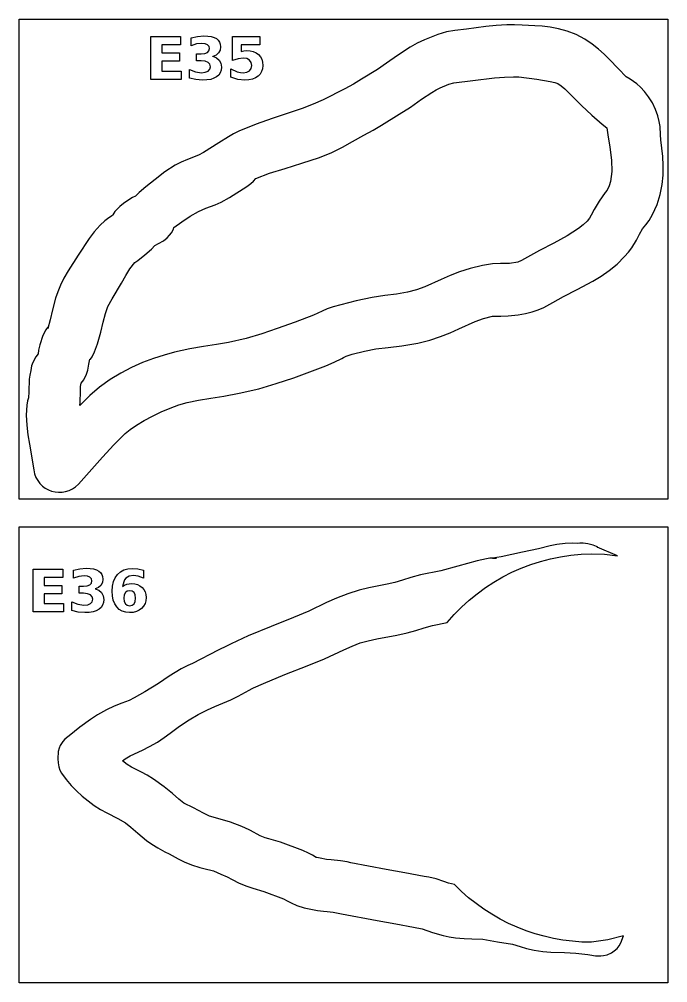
# Model space of a CAD drawing. Extents: x 1 to 512, y 1 to 3360.
# Drawn here: x 1 to 251, y 2882.5 to 3253.8 of the extents above; entities that cross this region are included whole.
import ezdxf

# ---------------------------------------------------------------- set-up
doc = ezdxf.new("R2010")
doc.units = 0

msp = doc.modelspace()

# ---------------------------------------------------------------- linework, layer by layer
at = {"layer": 'decoupage'}
for p, q in [((0.975, 3253.83), (250.975, 3253.83)), ((0.975, 3068.83), (0.975, 3253.83)), ((250.975, 3253.83), (250.975, 3068.83)), ((168.906563, 3249.530922), (165.72625, 3248.987375)), ((173.423, 3250.074), (168.906563, 3249.530922)), ((180.84375, 3251.034), (173.423, 3250.074)), ((184.824313, 3251.4375), (180.84375, 3251.034)), ((189.001, 3251.67), (184.824313, 3251.4375)), ((189.011, 3251.66), (189.001, 3251.67)), ((191.911, 3251.67), (189.011, 3251.66)), ((191.911, 3251.67), (191.911, 3251.67)), ((191.913, 3251.67), (191.911, 3251.67)), ((194.908, 3251.542), (191.913, 3251.67)), ((199.769031, 3251.325109), (194.908, 3251.542)), ((202.61752, 3251.14215), (199.769031, 3251.325109)), ((205.678, 3250.796875), (202.61752, 3251.14215)), ((208.90048, 3250.204803), (205.678, 3250.796875)), ((212.234969, 3249.281453), (208.90048, 3250.204803)), ((51.683, 3247.13), (63.137, 3247.13)), ((51.683, 3230.67), (51.683, 3247.13)), ((63.137, 3247.13), (63.137, 3243.92)), ((67.249, 3246.72), (69.741, 3247.249)), ((67.249, 3243.618), (67.249, 3246.72)), ((69.741, 3247.249), (72.166, 3247.426)), ((72.166, 3247.426), (73.668828, 3247.359812)), ((73.668828, 3247.359812), (74.968875, 3247.16125)), ((74.968875, 3247.16125), (76.066234, 3246.830312)), ((76.066234, 3246.830312), (76.961, 3246.367)), ((76.961, 3246.367), (77.660562, 3245.776578)), ((77.660562, 3245.776578), (78.16025, 3245.052375)), ((83.135, 3247.13), (93.685, 3247.13)), ((83.135, 3237.877), (83.135, 3247.13)), ((93.685, 3247.13), (93.685, 3244.01)), ((157.233, 3245.89), (154.413824, 3244.575816)), ((162.346813, 3247.941141), (157.233, 3245.89)), ((165.72625, 3248.987375), (162.346813, 3247.941141)), ((215.631473, 3247.942346), (212.234969, 3249.281453)), ((219.04, 3246.103), (215.631473, 3247.942346)), ((221.782547, 3244.245799), (219.04, 3246.103)), ((63.137, 3243.92), (55.927, 3243.92)), ((55.927, 3243.92), (55.927, 3240.86)), ((69.333, 3244.302), (67.249, 3243.618)), ((71.405, 3244.533), (69.333, 3244.302)), ((72.637125, 3244.403375), (71.405, 3244.533)), ((73.555, 3244.015), (72.637125, 3244.403375)), ((74.125625, 3243.389625), (73.555, 3244.015)), ((74.12025, 3241.6535), (74.316, 3242.549)), ((74.316, 3242.549), (74.125625, 3243.389625)), ((78.16025, 3245.052375), (78.460063, 3244.194484)), ((78.56, 3243.203), (78.369625, 3241.88825)), ((78.460063, 3244.194484), (78.56, 3243.203)), ((93.685, 3244.01), (86.52, 3244.01)), ((86.52, 3244.01), (86.52, 3241.47)), ((151.740406, 3243.099469), (146.8495, 3239.9225)), ((154.413824, 3244.575816), (151.740406, 3243.099469)), ((224.2445, 3242.312953), (221.782547, 3244.245799)), ((226.458953, 3240.350225), (224.2445, 3242.312953)), ((55.927, 3240.86), (62.707, 3240.86)), ((62.707, 3240.86), (62.707, 3237.65)), ((69.366, 3237.78), (69.366, 3240.52)), ((69.366, 3240.52), (71.152, 3240.52)), ((71.152, 3240.52), (72.546125, 3240.643875)), ((72.546125, 3240.643875), (73.533, 3241.016)), ((73.533, 3241.016), (74.12025, 3241.6535)), ((76.85675, 3240.053), (75.55, 3239.543)), ((75.55, 3239.55), (77.013875, 3238.96025)), ((75.55, 3239.543), (75.55, 3239.55)), ((77.799, 3240.833), (76.85675, 3240.053)), ((77.013875, 3238.96025), (78.075, 3238.051)), ((78.369625, 3241.88825), (77.799, 3240.833)), ((85.362, 3238.604), (83.135, 3237.877)), ((87.313, 3238.847), (85.362, 3238.604)), ((86.52, 3241.47), (87.49, 3241.669)), ((88.691375, 3238.6595), (87.313, 3238.847)), ((87.49, 3241.669), (88.515, 3241.749)), ((88.515, 3241.749), (89.936656, 3241.654672)), ((89.739, 3238.097), (88.691375, 3238.6595)), ((89.936656, 3241.654672), (91.19125, 3241.371625)), ((91.19125, 3241.371625), (92.278969, 3240.899766)), ((92.278969, 3240.899766), (93.2, 3240.239)), ((93.2, 3240.239), (93.933109, 3239.414578)), ((93.933109, 3239.414578), (94.456875, 3238.441375)), ((94.456875, 3238.441375), (94.771203, 3237.319484)), ((146.8495, 3239.9225), (142.597594, 3236.883531)), ((228.459, 3238.403375), (226.458953, 3240.350225)), ((231.94825, 3234.740359), (228.459, 3238.403375)), ((62.707, 3237.65), (55.927, 3237.65)), ((55.927, 3237.65), (55.927, 3233.88)), ((71.063, 3237.78), (69.366, 3237.78)), ((72.6395, 3237.633875), (71.063, 3237.78)), ((73.775, 3237.196), (72.6395, 3237.633875)), ((74.47025, 3236.485), (73.775, 3237.196)), ((74.702, 3235.498), (74.47025, 3236.485)), ((74.476125, 3234.53375), (74.702, 3235.498)), ((78.075, 3238.051), (78.728375, 3236.84675)), ((78.728375, 3236.84675), (78.946, 3235.35)), ((78.946, 3235.35), (78.828828, 3234.199688)), ((82.485, 3231.452), (82.485, 3234.79)), ((82.485, 3234.79), (85.031, 3233.632)), ((90.408625, 3237.209125), (89.739, 3238.097)), ((89.739, 3233.996), (90.408625, 3234.889)), ((90.632, 3236.046), (90.408625, 3237.209125)), ((90.408625, 3234.889), (90.632, 3236.046)), ((94.761625, 3234.787703), (94.4185, 3233.670875)), ((94.876, 3236.049), (94.761625, 3234.787703)), ((94.771203, 3237.319484), (94.876, 3236.049)), ((142.597594, 3236.883531), (139.022, 3234.507)), ((234.977, 3231.69), (231.94825, 3234.740359)), ((55.927, 3233.88), (63.38, 3233.88)), ((63.38, 3233.88), (63.38, 3230.67)), ((66.544, 3231.172), (66.544, 3234.44)), ((66.544, 3234.44), (68.903, 3233.536)), ((69.057, 3230.565), (66.544, 3231.172)), ((68.903, 3233.536), (71.218, 3233.238)), ((71.218, 3233.238), (72.70675, 3233.38425)), ((72.70675, 3233.38425), (73.798, 3233.823)), ((73.798, 3233.823), (74.476125, 3234.53375)), ((76.027641, 3231.069391), (74.768125, 3230.673125)), ((77.072, 3231.624), (76.027641, 3231.069391)), ((77.891734, 3232.336688), (77.072, 3231.624)), ((78.477375, 3233.19525), (77.891734, 3232.336688)), ((78.828828, 3234.199688), (78.477375, 3233.19525)), ((85.208, 3230.637), (82.485, 3231.452)), ((85.031, 3233.632), (86.208, 3233.342625)), ((86.208, 3233.342625), (87.313, 3233.246)), ((87.313, 3233.246), (88.691375, 3233.4335)), ((88.691375, 3233.4335), (89.739, 3233.996)), ((92.047531, 3231.210234), (90.8715, 3230.738375)), ((93.046, 3231.871), (92.047531, 3231.210234)), ((93.846625, 3232.698609), (93.046, 3231.871)), ((94.4185, 3233.670875), (93.846625, 3232.698609)), ((139.022, 3234.507), (132.90475, 3230.6985)), ((175.837, 3230.212), (184.19625, 3231.238375)), ((184.19625, 3231.238375), (187.988406, 3231.565797)), ((187.988406, 3231.565797), (191.573, 3231.664)), ((191.573, 3231.664), (191.58, 3231.67)), ((191.58, 3231.67), (193.549, 3231.59)), ((193.549, 3231.59), (200.498625, 3230.698625)), ((236.454172, 3230.710094), (234.977, 3231.69)), ((63.38, 3230.67), (51.683, 3230.67)), ((71.604, 3230.356), (69.057, 3230.565)), ((73.293547, 3230.435297), (71.604, 3230.356)), ((74.768125, 3230.673125), (73.293547, 3230.435297)), ((87.986, 3230.361), (85.208, 3230.637)), ((89.517719, 3230.455328), (87.986, 3230.361)), ((90.8715, 3230.738375), (89.517719, 3230.455328)), ((129.885031, 3228.849656), (126.507, 3227.019)), ((132.90475, 3230.6985), (129.885031, 3228.849656)), ((161.714354, 3226.655572), (163.232, 3227.407)), ((163.232, 3227.407), (166.554344, 3228.789578)), ((166.554344, 3228.789578), (168.459, 3229.364875)), ((168.459, 3229.364875), (175.837, 3230.212)), ((200.498625, 3230.698625), (205.599859, 3229.884359)), ((205.599859, 3229.884359), (207.511225, 3229.472568)), ((207.511225, 3229.472568), (208.598, 3229.091)), ((208.598, 3229.091), (209.938213, 3228.146854)), ((209.938213, 3228.146854), (211.319828, 3226.985266)), ((239.000375, 3228.9215), (236.454172, 3230.710094)), ((240.502889, 3227.618066), (239.000375, 3228.9215)), ((242.066891, 3225.985406), (240.502889, 3227.618066)), ((126.507, 3227.019), (118.09725, 3222.802125)), ((156.104875, 3222.979125), (159.997641, 3225.623703)), ((159.997641, 3225.623703), (161.714354, 3226.655572)), ((211.319828, 3226.985266), (214.294125, 3224.107875)), ((214.294125, 3224.107875), (217.694609, 3220.655047)), ((243.623791, 3223.981168), (242.066891, 3225.985406)), ((245.105, 3221.563), (243.623791, 3223.981168)), ((114.235781, 3221.049328), (109.983, 3219.396)), ((118.09725, 3222.802125), (114.235781, 3221.049328)), ((147.447, 3217.19), (151.829422, 3219.994234)), ((151.829422, 3219.994234), (156.104875, 3222.979125)), ((217.694609, 3220.655047), (221.695, 3216.823)), ((246.307551, 3219.019779), (245.105, 3221.563)), ((109.983, 3219.396), (98.529625, 3215.62825)), ((140.645, 3212.9915), (147.447, 3217.19)), ((221.695, 3216.823), (225.63575, 3213.395125)), ((247.152844, 3216.627484), (246.307551, 3219.019779)), ((247.70484, 3214.421166), (247.152844, 3216.627484)), ((92.278734, 3213.431812), (85.586, 3210.677)), ((98.529625, 3215.62825), (92.278734, 3213.431812)), ((137.382187, 3211.021625), (140.645, 3212.9915)), ((225.63575, 3213.395125), (227.493, 3212.017)), ((248.0275, 3212.435875), (247.70484, 3214.421166)), ((248.240656, 3209.268578), (248.0275, 3212.435875)), ((81.608125, 3208.565375), (77.922, 3206.222)), ((83.514234, 3209.655641), (81.608125, 3208.565375)), ((85.586, 3210.677), (83.514234, 3209.655641)), ((129.417313, 3206.754609), (133.846, 3209.114)), ((133.846, 3209.114), (137.382187, 3211.021625)), ((227.493, 3212.017), (227.88975, 3209.298625)), ((227.88975, 3209.298625), (228.657, 3204.583)), ((248.304, 3207.406), (248.240656, 3209.268578)), ((77.922, 3206.222), (71.952, 3202.418)), ((125.526, 3204.567625), (129.417313, 3206.754609)), ((249.051969, 3200.915344), (248.304, 3207.406)), ((70.0845, 3201.4245), (65.859, 3199.795)), ((71.952, 3202.418), (70.0845, 3201.4245)), ((116.666, 3200.538), (121.499688, 3202.509828)), ((121.499688, 3202.509828), (125.526, 3204.567625)), ((228.657, 3204.583), (229.250234, 3199.484609)), ((61.136953, 3197.589797), (57.043125, 3194.967875)), ((63.403963, 3198.755943), (61.136953, 3197.589797)), ((65.859, 3199.795), (63.403963, 3198.755943)), ((103.454125, 3196.363125), (109.933547, 3198.321234)), ((109.933547, 3198.321234), (116.666, 3200.538)), ((229.250234, 3199.484609), (229.371625, 3195.126375)), ((249.228996, 3197.421379), (249.051969, 3200.915344)), ((249.175, 3193.79975), (249.228996, 3197.421379)), ((57.043125, 3194.967875), (53.329734, 3192.112516)), ((92.184, 3192.423), (97.460141, 3194.463703)), ((97.460141, 3194.463703), (103.454125, 3196.363125)), ((229.371625, 3195.126375), (229.209295, 3193.172287)), ((248.815191, 3190.079027), (249.175, 3193.79975)), ((53.329734, 3192.112516), (49.749, 3189.207)), ((88.699, 3189.372), (90.236625, 3190.486594)), ((90.236625, 3190.486594), (91.316, 3191.46075)), ((91.316, 3191.46075), (92.184, 3192.423)), ((228.873703, 3191.340203), (228.346416, 3189.609111)), ((229.209295, 3193.172287), (228.873703, 3191.340203)), ((248.074781, 3186.287781), (248.815191, 3190.079027)), ((47.17125, 3187.0615), (45.723, 3185.693)), ((49.749, 3189.207), (47.17125, 3187.0615)), ((81.996, 3185.118), (88.699, 3189.372)), ((226.812, 3187.052875), (224.497, 3183.708)), ((227.609, 3187.958), (226.812, 3187.052875)), ((228.346416, 3189.609111), (227.609, 3187.958)), ((246.87898, 3182.454582), (248.074781, 3186.287781)), ((41.125373, 3182.759754), (39.738422, 3181.639969)), ((42.844, 3183.945), (41.125373, 3182.759754)), ((44.6615, 3185.134375), (42.844, 3183.945)), ((45.723, 3185.693), (44.6615, 3185.134375)), ((76.457875, 3182.33525), (78.802484, 3183.385094)), ((78.802484, 3183.385094), (81.996, 3185.118)), ((224.497, 3183.708), (222.617875, 3180.44825)), ((37.857125, 3179.7315), (36.995266, 3178.489031)), ((39.738422, 3181.639969), (37.857125, 3179.7315)), ((66.859, 3177.918875), (70.078594, 3179.764547)), ((70.078594, 3179.764547), (72.911, 3181.069)), ((72.911, 3181.069), (76.457875, 3182.33525)), ((222.617875, 3180.44825), (221.491, 3178.282)), ((245.153, 3178.608), (246.87898, 3182.454582)), ((34.026656, 3176.143219), (32.165, 3174.509)), ((35.494, 3177.2425), (34.026656, 3176.143219)), ((36.948, 3178.182), (35.494, 3177.2425)), ((36.995266, 3178.489031), (36.882611, 3178.201746)), ((36.882611, 3178.201746), (36.948, 3178.182)), ((60.612, 3173.553), (63.590656, 3175.769266)), ((63.590656, 3175.769266), (66.859, 3177.918875)), ((219.858, 3175.977), (218.383463, 3174.57941)), ((220.820375, 3177.1265), (219.858, 3175.977)), ((221.491, 3178.282), (220.820375, 3177.1265)), ((242.55325, 3174.534375), (243.752344, 3176.212453)), ((243.752344, 3176.212453), (245.153, 3178.608)), ((29.809125, 3171.927875), (27.907, 3169.31)), ((32.165, 3174.509), (29.809125, 3171.927875)), ((58.956922, 3170.556936), (59.67325, 3171.495125)), ((59.67325, 3171.495125), (60.410562, 3172.946734)), ((60.410562, 3172.946734), (60.612, 3173.553)), ((216.590516, 3173.191406), (212.218375, 3170.41575)), ((218.383463, 3174.57941), (216.590516, 3173.191406)), ((240.118125, 3170.997), (241.272, 3173.019)), ((241.272, 3173.019), (242.55325, 3174.534375)), ((27.907, 3169.31), (23.635, 3162.963)), ((54.713, 3167.395), (56.535484, 3168.465025)), ((56.535484, 3168.465025), (57.930562, 3169.532953)), ((57.930562, 3169.532953), (58.956922, 3170.556936)), ((212.218375, 3170.41575), (207.079547, 3167.593219)), ((237.082375, 3165.72175), (238.935, 3168.741)), ((238.935, 3168.741), (240.118125, 3170.997)), ((49.414, 3162.979), (51.906, 3165.251125)), ((51.906, 3165.251125), (53.198, 3166.669)), ((53.198, 3166.669), (54.713, 3167.395)), ((201.512, 3164.667), (194.565, 3160.811)), ((207.079547, 3167.593219), (201.512, 3164.667)), ((234.368, 3162.329), (235.835203, 3164.040469)), ((235.835203, 3164.040469), (237.082375, 3165.72175)), ((23.635, 3162.963), (19.77225, 3156.819)), ((45.481, 3160.041), (46.671625, 3160.81475)), ((46.671625, 3160.81475), (49.414, 3162.979)), ((194.565, 3160.811), (193.16475, 3160.270625)), ((231.444805, 3159.461189), (234.368, 3162.329)), ((19.77225, 3156.819), (18.184375, 3154.022625)), ((42.111, 3155.0815), (43.633, 3157.669)), ((43.633, 3157.669), (45.481, 3160.041)), ((174.831797, 3157.81475), (170.718688, 3156.477313)), ((179.521, 3158.948), (174.831797, 3157.81475)), ((183.408141, 3159.512141), (179.521, 3158.948)), ((186.465125, 3159.651125), (183.408141, 3159.512141)), ((189.96, 3159.638), (186.465125, 3159.651125)), ((193.16475, 3160.270625), (189.96, 3159.638)), ((225.281727, 3154.780021), (228.396688, 3156.961078)), ((228.396688, 3156.961078), (231.444805, 3159.461189)), ((18.184375, 3154.022625), (16.85, 3151.305)), ((40.439, 3152.134), (42.111, 3155.0815)), ((163.68825, 3153.50825), (157.364688, 3150.677563)), ((167.048547, 3155.015281), (163.68825, 3153.50825)), ((170.718688, 3156.477313), (167.048547, 3155.015281)), ((216.116563, 3149.664734), (222.158, 3152.869375)), ((222.158, 3152.869375), (225.281727, 3154.780021)), ((16.85, 3151.305), (15.818432, 3148.783072)), ((36.778625, 3146.08725), (40.439, 3152.134)), ((154.135172, 3149.513094), (150.683, 3148.622)), ((157.364688, 3150.677563), (154.135172, 3149.513094)), ((210.737, 3146.958), (216.116563, 3149.664734)), ((14.982953, 3146.362828), (13.753125, 3141.875625)), ((15.818432, 3148.783072), (14.982953, 3146.362828)), ((35.105, 3143.165), (36.778625, 3146.08725)), ((136.968125, 3146.63525), (130.877, 3145.352)), ((141.95225, 3147.3725), (136.968125, 3146.63525)), ((146.35025, 3147.917), (141.95225, 3147.3725)), ((150.683, 3148.622), (146.35025, 3147.917)), ((206.7015, 3144.696), (210.737, 3146.958)), ((13.753125, 3141.875625), (12.866234, 3137.939859)), ((34.168781, 3140.473172), (35.105, 3143.165)), ((119.623344, 3142.155453), (117.724, 3141.362)), ((122.0385, 3142.986875), (119.623344, 3142.155453)), ((130.877, 3145.352), (122.0385, 3142.986875)), ((198.747125, 3141.127125), (201.076078, 3141.893484)), ((201.076078, 3141.893484), (203.182, 3142.794)), ((203.182, 3142.794), (206.7015, 3144.696)), ((33.32425, 3137.142625), (34.168781, 3140.473172)), ((114.417875, 3139.841125), (107.298, 3137.112)), ((117.724, 3141.362), (114.417875, 3139.841125)), ((176.772109, 3137.302203), (179.979678, 3138.457854)), ((179.979678, 3138.457854), (183.4, 3139.337)), ((183.4, 3139.337), (186.586625, 3139.345)), ((186.586625, 3139.345), (189.495672, 3139.457094)), ((189.495672, 3139.457094), (193.251, 3139.917)), ((193.251, 3139.917), (196.152859, 3140.474953)), ((196.152859, 3140.474953), (198.747125, 3141.127125)), ((11.916859, 3135.000922), (11.192125, 3134.159125)), ((12.064896, 3134.966857), (11.916859, 3135.000922)), ((12.866234, 3137.939859), (12.028, 3134.652)), ((12.028, 3134.652), (12.064896, 3134.966857)), ((32.369844, 3133.205516), (33.32425, 3137.142625)), ((100.448109, 3134.642969), (94.450875, 3132.5825)), ((107.298, 3137.112), (100.448109, 3134.642969)), ((167.104404, 3132.971814), (170.466625, 3134.479625)), ((170.466625, 3134.479625), (176.772109, 3137.302203)), ((10.106078, 3131.991516), (8.911, 3128.363)), ((11.192125, 3134.159125), (10.106078, 3131.991516)), ((31.104, 3128.694), (32.369844, 3133.205516)), ((88.472953, 3130.819031), (81.681, 3129.241)), ((94.450875, 3132.5825), (88.472953, 3130.819031)), ((159.300244, 3130.160943), (163.426328, 3131.505734)), ((163.426328, 3131.505734), (167.104404, 3132.971814)), ((8.911, 3128.363), (8.440625, 3126.236375)), ((30.031781, 3125.674969), (31.104, 3128.694)), ((72.060625, 3127.678625), (66.755203, 3126.790047)), ((76.953734, 3128.411391), (72.060625, 3127.678625)), ((81.681, 3129.241), (76.953734, 3128.411391)), ((138.476969, 3126.762641), (143.20125, 3127.340625)), ((143.20125, 3127.340625), (148.493656, 3127.986297)), ((148.493656, 3127.986297), (154.594, 3129.017)), ((154.594, 3129.017), (159.300244, 3130.160943)), ((7.311, 3123.728), (6.159109, 3121.552063)), ((8.223, 3124.835), (7.311, 3123.728)), ((8.440625, 3126.236375), (8.223, 3124.835)), ((28.464469, 3122.809406), (29.118, 3123.74175)), ((29.118, 3123.74175), (30.031781, 3125.674969)), ((56.798715, 3124.410727), (52.681906, 3123.093563)), ((60.791, 3125.493), (56.798715, 3124.410727)), ((66.755203, 3126.790047), (60.791, 3125.493)), ((125.361, 3123.101), (125.968344, 3123.441578)), ((125.968344, 3123.441578), (126.97075, 3123.916875)), ((126.97075, 3123.916875), (129.348281, 3124.692734)), ((129.348281, 3124.692734), (134.081, 3125.935)), ((134.081, 3125.935), (138.476969, 3126.762641)), ((5.677625, 3120.1985), (5.419, 3118.406)), ((6.159109, 3121.552063), (5.677625, 3120.1985)), ((27.450625, 3118.6395), (27.822, 3120.948)), ((27.822, 3120.948), (28.173, 3122.793)), ((28.173, 3122.793), (28.267113, 3122.69202)), ((28.267113, 3122.69202), (28.464469, 3122.809406)), ((44.273, 3119.6505), (40.080043, 3117.47257)), ((48.490145, 3121.515492), (44.273, 3119.6505)), ((52.681906, 3123.093563), (48.490145, 3121.515492)), ((114.075, 3118.294), (119.116687, 3120.209469)), ((119.116687, 3120.209469), (122.3865, 3121.623)), ((122.3865, 3121.623), (125.361, 3123.101)), ((4.998, 3116.66575), (4.799, 3115.164)), ((5.419, 3118.406), (4.998, 3116.66575)), ((25.889, 3114.903), (26.935641, 3117.054938)), ((26.935641, 3117.054938), (27.450625, 3118.6395)), ((40.080043, 3117.47257), (35.960844, 3114.955688)), ((106.764828, 3115.672266), (114.075, 3118.294)), ((4.799, 3115.15), (4.6715, 3110.267625)), ((4.799, 3115.164), (4.799, 3115.15)), ((24.576, 3112.306), (24.822, 3113.561)), ((24.628125, 3110.480625), (24.576, 3112.306)), ((24.822, 3113.561), (25.357, 3114.16225)), ((25.357, 3114.16225), (25.889, 3114.903)), ((31.964973, 3112.073836), (28.142, 3108.801)), ((35.960844, 3114.955688), (31.964973, 3112.073836)), ((93.287109, 3111.415047), (100.073125, 3113.400875)), ((100.073125, 3113.400875), (106.764828, 3115.672266)), ((4.6715, 3110.267625), (4.559, 3107.882)), ((28.142, 3108.801), (24.386, 3104.901)), ((24.486, 3106.178), (24.628125, 3110.480625)), ((74.79125, 3107.792875), (79.896594, 3108.589203)), ((79.896594, 3108.589203), (85.694, 3109.65)), ((85.694, 3109.65), (93.287109, 3111.415047)), ((3.878, 3105.142), (3.675141, 3101.173625)), ((4.174625, 3106.7235), (3.878, 3105.142)), ((4.559, 3107.882), (4.174625, 3106.7235)), ((24.386, 3104.901), (24.486, 3106.178)), ((59.174969, 3103.952578), (62.521887, 3105.175885)), ((62.521887, 3105.175885), (65.642, 3106.091)), ((65.642, 3106.091), (70.124281, 3107.035359)), ((70.124281, 3107.035359), (74.79125, 3107.792875)), ((3.675141, 3101.173625), (3.872125, 3097.3785)), ((49.110965, 3099.157846), (52.33575, 3100.871125)), ((52.33575, 3100.871125), (55.735004, 3102.493514)), ((55.735004, 3102.493514), (59.174969, 3103.952578)), ((3.872125, 3097.3785), (4.320547, 3093.697375)), ((43.719832, 3095.74835), (46.194406, 3097.426109)), ((46.194406, 3097.426109), (49.110965, 3099.157846)), ((4.320547, 3093.697375), (4.872, 3090.071)), ((37.414766, 3089.796219), (41.821, 3094.197)), ((41.821, 3094.197), (43.719832, 3095.74835)), ((4.872, 3090.071), (6.553, 3080.156)), ((33.022875, 3085), (37.414766, 3089.796219)), ((23.801, 3074.699), (33.022875, 3085)), ((6.553, 3080.156), (6.870135, 3078.645926)), ((6.870135, 3078.645926), (7.383498, 3077.261738)), ((7.383498, 3077.261738), (8.072781, 3076.009861)), ((8.072781, 3076.009861), (8.917672, 3074.896719)), ((8.917672, 3074.896719), (9.897862, 3073.928737)), ((9.897862, 3073.928737), (10.993041, 3073.11234)), ((10.993041, 3073.11234), (12.182899, 3072.453953)), ((12.182899, 3072.453953), (13.447125, 3071.96)), ((13.447125, 3071.96), (14.76541, 3071.636907)), ((14.76541, 3071.636907), (16.117443, 3071.491098)), ((16.117443, 3071.491098), (17.482915, 3071.528998)), ((17.482915, 3071.528998), (18.841516, 3071.757031)), ((18.841516, 3071.757031), (20.172934, 3072.181624)), ((20.172934, 3072.181624), (21.456861, 3072.809199)), ((21.456861, 3072.809199), (22.672987, 3073.646183)), ((22.672987, 3073.646183), (23.801, 3074.699)), ((250.975, 3068.83), (0.975, 3068.83)), ((0.975, 3058.25), (250.975, 3058.25)), ((0.975, 2882.47), (0.975, 3058.25)), ((250.975, 3058.25), (250.975, 2882.47)), ((201.124, 3049.708), (194.923, 3048.407)), ((205.59275, 3050.842), (201.124, 3049.708)), ((208.27225, 3051.391), (205.59275, 3050.842)), ((211.458, 3051.79), (208.27225, 3051.391)), ((214.431875, 3051.88075), (211.458, 3051.79)), ((216.298, 3051.82), (214.431875, 3051.88075)), ((217.151, 3051.9), (216.298, 3051.82)), ((217.171, 3051.91), (217.151, 3051.9)), ((217.17, 3051.902), (217.171, 3051.91)), ((218.4155, 3051.85075), (217.17, 3051.902)), ((220.192, 3051.603), (218.4155, 3051.85075)), ((222.263984, 3051.098641), (220.192, 3051.603)), ((223.517625, 3050.619125), (222.263984, 3051.098641)), ((223.990703, 3050.322047), (223.517625, 3050.619125)), ((231.587, 3047.046), (223.721, 3050.365)), ((223.721, 3050.365), (223.990703, 3050.322047)), ((181.046, 3045.848), (177.56, 3045.051)), ((182.351, 3046.082), (181.046, 3045.848)), ((184.983, 3046.092), (182.351, 3046.082)), ((183.368375, 3046.13575), (183.702, 3046.152)), ((183.421, 3046.142), (183.368375, 3046.13575)), ((186.821, 3046.692), (183.421, 3046.142)), ((183.702, 3046.152), (184.55025, 3046.11825)), ((184.55025, 3046.11825), (184.983, 3046.092)), ((194.923, 3048.407), (186.821, 3046.692)), ((201.975645, 3044.870924), (205.801938, 3045.878516)), ((205.801938, 3045.878516), (209.68666, 3046.682347)), ((209.68666, 3046.682347), (213.622172, 3047.278791)), ((213.622172, 3047.278791), (217.600832, 3047.664218)), ((217.600832, 3047.664218), (221.615, 3047.835)), ((221.615, 3047.835), (226.614125, 3047.608125)), ((226.614125, 3047.608125), (231.587, 3047.046)), ((6.331, 3041.92), (17.785, 3041.92)), ((6.331, 3025.46), (6.331, 3041.92)), ((17.785, 3041.92), (17.785, 3038.71)), ((21.898, 3041.51), (24.389, 3042.039)), ((21.898, 3038.397), (21.898, 3041.51)), ((24.389, 3042.039), (26.814, 3042.216)), ((26.814, 3042.216), (28.316844, 3042.149813)), ((28.316844, 3042.149813), (29.617, 3041.95125)), ((29.617, 3041.95125), (30.714656, 3041.620313)), ((30.714656, 3041.620313), (31.61, 3041.157)), ((39.967578, 3040.873437), (41.283375, 3041.60375)), ((41.283375, 3041.60375), (42.789484, 3042.041937)), ((42.789484, 3042.041937), (44.486, 3042.188)), ((44.486, 3042.188), (46.691, 3042.011)), ((46.691, 3042.011), (48.808, 3041.482)), ((48.808, 3041.49), (48.808, 3038.44)), ((48.808, 3041.482), (48.808, 3041.49)), ((170.0955, 3043.096125), (163.438, 3041.295)), ((177.56, 3045.051), (170.0955, 3043.096125)), ((190.92375, 3040.661875), (194.52891, 3042.258975)), ((194.52891, 3042.258975), (198.215422, 3043.663201)), ((198.215422, 3043.663201), (201.975645, 3044.870924)), ((17.785, 3038.71), (10.576, 3038.71)), ((10.576, 3038.71), (10.576, 3035.64)), ((23.981, 3039.081), (21.898, 3038.397)), ((26.054, 3039.312), (23.981, 3039.081)), ((27.285625, 3039.182375), (26.054, 3039.312)), ((28.203, 3038.794), (27.285625, 3039.182375)), ((28.773625, 3038.168625), (28.203, 3038.794)), ((28.964, 3037.328), (28.773625, 3038.168625)), ((31.61, 3041.157), (32.308984, 3040.566734)), ((32.308984, 3040.566734), (32.808375, 3039.842875)), ((32.808375, 3039.842875), (33.108078, 3038.985328)), ((33.208, 3037.994), (33.018125, 3036.67875)), ((33.108078, 3038.985328), (33.208, 3037.994)), ((37.303875, 3037.086), (37.944828, 3038.578094)), ((37.944828, 3038.578094), (38.842, 3039.851)), ((38.842, 3039.851), (39.967578, 3040.873437)), ((41.598203, 3037.763375), (41.234375, 3037.0475)), ((42.072, 3038.351), (41.598203, 3037.763375)), ((42.65325, 3038.814312), (42.072, 3038.351)), ((43.3395, 3039.14525), (42.65325, 3038.814312)), ((45.027, 3039.41), (43.3395, 3039.14525)), ((46.835, 3039.167), (45.027, 3039.41)), ((48.808, 3038.44), (46.835, 3039.167)), ((151.914484, 3038.635359), (148.752125, 3037.653625)), ((155.616, 3039.629), (151.914484, 3038.635359)), ((163.438, 3041.295), (155.616, 3039.629)), ((183.988047, 3036.903564), (187.407582, 3038.875529)), ((187.407582, 3038.875529), (190.92375, 3040.661875)), ((10.576, 3035.64), (17.355, 3035.64)), ((17.355, 3035.64), (17.355, 3032.43)), ((24.014, 3032.57), (24.014, 3035.3)), ((24.014, 3035.3), (25.8, 3035.3)), ((25.8, 3035.3), (27.194875, 3035.423875)), ((27.194875, 3035.423875), (28.181, 3035.796)), ((28.181, 3035.796), (28.76825, 3036.432625)), ((28.76825, 3036.432625), (28.964, 3037.328)), ((31.505375, 3034.843), (30.199, 3034.333)), ((30.199, 3034.333), (30.199, 3034.33)), ((30.199, 3034.33), (31.662, 3033.74025)), ((32.448, 3035.623), (31.505375, 3034.843)), ((33.018125, 3036.67875), (32.448, 3035.623)), ((36.791, 3033.445), (36.919234, 3035.374906)), ((36.919234, 3035.374906), (37.303875, 3037.086)), ((41.234375, 3037.0475), (40.837, 3035.231)), ((40.837, 3035.231), (41.595125, 3035.702875)), ((41.595125, 3035.702875), (42.414, 3036.036)), ((42.414, 3036.036), (44.266, 3036.312)), ((44.266, 3036.312), (45.466938, 3036.219734)), ((45.466938, 3036.219734), (46.54525, 3035.942875)), ((46.54525, 3035.942875), (47.500937, 3035.481328)), ((47.500937, 3035.481328), (48.334, 3034.835)), ((48.334, 3034.835), (49.013875, 3034.039062)), ((49.013875, 3034.039062), (49.4995, 3033.12875)), ((135.772875, 3034.667125), (131.989328, 3033.725578)), ((142.756, 3036.039), (135.772875, 3034.667125)), ((145.806703, 3036.762078), (142.756, 3036.039)), ((148.752125, 3037.653625), (145.806703, 3036.762078)), ((177.469437, 3032.417297), (180.672785, 3034.749611)), ((180.672785, 3034.749611), (183.988047, 3036.903564)), ((17.355, 3032.43), (10.576, 3032.43)), ((10.576, 3032.43), (10.576, 3028.66)), ((25.712, 3032.571), (24.014, 3032.57)), ((27.2885, 3032.42475), (25.712, 3032.571)), ((28.424, 3031.986), (27.2885, 3032.42475)), ((29.118375, 3031.275125), (28.424, 3031.986)), ((29.35, 3030.289), (29.118375, 3031.275125)), ((31.662, 3033.74025), (32.723, 3032.831)), ((32.723, 3032.831), (33.376375, 3031.62675)), ((33.376375, 3031.62675), (33.594, 3030.13)), ((36.900516, 3031.568297), (36.791, 3033.445)), ((37.229125, 3029.917625), (36.900516, 3031.568297)), ((41.471, 3031.95375), (41.333, 3030.691)), ((41.333, 3030.691), (41.471, 3029.42625)), ((41.885, 3032.852), (41.471, 3031.95375)), ((42.584875, 3033.397875), (41.885, 3032.852)), ((43.56, 3033.58), (42.584875, 3033.397875)), ((44.541625, 3033.397875), (43.56, 3033.58)), ((43.56, 3033.58), (43.56, 3033.58)), ((45.236, 3032.852), (44.541625, 3033.397875)), ((45.657625, 3031.95375), (45.236, 3032.852)), ((45.798, 3030.691), (45.657625, 3031.95375)), ((45.657625, 3029.42625), (45.798, 3030.691)), ((49.4995, 3033.12875), (49.790875, 3032.104062)), ((49.888, 3030.965), (49.779812, 3029.707453)), ((49.790875, 3032.104062), (49.888, 3030.965)), ((123.300203, 3030.730875), (119.476875, 3028.96675)), ((127.646, 3032.393), (123.300203, 3030.730875)), ((131.989328, 3033.725578), (127.646, 3032.393)), ((174.385645, 3029.91025), (177.469437, 3032.417297)), ((10.576, 3028.66), (18.028, 3028.66)), ((18.028, 3028.66), (18.028, 3025.46)), ((21.192, 3025.952), (21.192, 3029.23)), ((21.192, 3029.23), (23.551, 3028.326)), ((23.551, 3028.326), (25.866, 3028.029)), ((25.866, 3028.029), (27.35475, 3028.175125)), ((27.35475, 3028.175125), (28.446, 3028.613)), ((28.446, 3028.613), (29.124125, 3029.323875)), ((29.124125, 3029.323875), (29.35, 3030.289)), ((32.539734, 3027.116687), (31.72, 3026.404)), ((33.125375, 3027.97525), (32.539734, 3027.116687)), ((33.476828, 3028.979688), (33.125375, 3027.97525)), ((33.594, 3030.13), (33.476828, 3028.979688)), ((37.776922, 3028.492891), (37.229125, 3029.917625)), ((38.544, 3027.294), (37.776922, 3028.492891)), ((39.516203, 3026.348422), (38.544, 3027.294)), ((41.471, 3029.42625), (41.885, 3028.52)), ((41.885, 3028.52), (42.584875, 3027.98225)), ((42.584875, 3027.98225), (43.56, 3027.803)), ((43.56, 3027.803), (44.541625, 3027.98225)), ((44.541625, 3027.98225), (45.236, 3028.52)), ((45.236, 3028.52), (45.657625, 3029.42625)), ((48.157, 3026.721), (47.218375, 3026.026109)), ((48.914312, 3027.585359), (48.157, 3026.721)), ((49.45525, 3028.580875), (48.914312, 3027.585359)), ((49.779812, 3029.707453), (49.45525, 3028.580875)), ((119.476875, 3028.96675), (112.666, 3025.656)), ((168.607285, 3024.386473), (171.429047, 3027.2321)), ((171.429047, 3027.2321), (174.385645, 3029.91025)), ((18.028, 3025.46), (6.331, 3025.46)), ((23.705, 3025.346), (21.192, 3025.952)), ((26.252, 3025.136), (23.705, 3025.346)), ((27.941547, 3025.215297), (26.252, 3025.136)), ((29.416125, 3025.453125), (27.941547, 3025.215297)), ((30.675641, 3025.849391), (29.416125, 3025.453125)), ((31.72, 3026.404), (30.675641, 3025.849391)), ((40.668875, 3025.673125), (39.516203, 3026.348422)), ((42.002109, 3025.268016), (40.668875, 3025.673125)), ((43.516, 3025.133), (42.002109, 3025.268016)), ((44.897875, 3025.232203), (43.516, 3025.133)), ((46.132, 3025.529875), (44.897875, 3025.232203)), ((47.218375, 3026.026109), (46.132, 3025.529875)), ((106.643, 3023.2), (98.061375, 3019.815625)), ((112.666, 3025.656), (106.643, 3023.2)), ((165.928, 3021.377), (168.607285, 3024.386473)), ((98.061375, 3019.815625), (89.176, 3016.117)), ((153.883625, 3018.29125), (157.041391, 3019.281812)), ((157.041391, 3019.281812), (160.284, 3020.173)), ((160.284, 3020.173), (165.928, 3021.377)), ((89.176, 3016.117), (84.800125, 3014.16975)), ((138.7915, 3014.984), (146.527, 3016.39)), ((146.527, 3016.39), (150.486797, 3017.295812)), ((150.486797, 3017.295812), (153.883625, 3018.29125)), ((81.152125, 3012.31875), (77.71, 3010.627)), ((82.693, 3013.088), (81.152125, 3012.31875)), ((84.800125, 3014.16975), (82.693, 3013.088)), ((126.05225, 3010.77025), (129.3405, 3012.23975)), ((129.3405, 3012.23975), (132.451, 3013.431)), ((132.451, 3013.431), (135.452219, 3014.278375)), ((135.452219, 3014.278375), (138.7915, 3014.984)), ((77.71, 3010.627), (67.709, 3005.553)), ((118.608, 3007.337), (126.05225, 3010.77025)), ((65.985625, 3004.754125), (63.342, 3003.416)), ((67.709, 3005.553), (65.985625, 3004.754125)), ((103.358125, 3001.222375), (111.972, 3004.623)), ((111.972, 3004.623), (118.608, 3007.337)), ((58.707375, 3000.601625), (54.639, 2997.854)), ((63.342, 3003.416), (58.707375, 3000.601625)), ((95.174, 2997.824), (103.358125, 3001.222375)), ((54.639, 2997.854), (49.424125, 2994.6345)), ((91.3355, 2996.11075), (95.174, 2997.824)), ((49.424125, 2994.6345), (45.317, 2992.27)), ((85.377, 2992.878), (89.650375, 2995.193625)), ((89.650375, 2995.193625), (90.779, 2995.866)), ((90.779, 2995.866), (91.3355, 2996.11075)), ((40.58125, 2990.222375), (37.557594, 2989.043922)), ((43.283531, 2991.279141), (40.58125, 2990.222375)), ((45.317, 2992.27), (43.283531, 2991.279141)), ((76.351969, 2988.972141), (79.432, 2990.247875)), ((79.432, 2990.247875), (82.541281, 2991.546672)), ((82.541281, 2991.546672), (85.377, 2992.878)), ((31.144375, 2985.76575), (28.421, 2983.938)), ((34.56, 2987.688), (31.144375, 2985.76575)), ((37.557594, 2989.043922), (34.56, 2987.688)), ((66.500125, 2983.8465), (69.895, 2985.921)), ((69.895, 2985.921), (73.604, 2987.71)), ((73.604, 2987.71), (76.351969, 2988.972141)), ((28.421, 2983.938), (24.2785, 2981.0035)), ((62.776, 2981.337), (66.500125, 2983.8465)), ((24.2785, 2981.0035), (20.184, 2977.652)), ((56.879313, 2976.973687), (59.13925, 2978.62225)), ((59.13925, 2978.62225), (62.776, 2981.337)), ((17.713641, 2975.41125), (16.775, 2973.947)), ((18.533875, 2976.352), (17.713641, 2975.41125)), ((19.734, 2977.299), (18.533875, 2976.352)), ((20.184, 2977.652), (19.734, 2977.299)), ((51.237219, 2973.522562), (54.253, 2975.243)), ((54.253, 2975.243), (56.879313, 2976.973687)), ((16.030766, 2971.65575), (15.822875, 2968.7225)), ((16.33976, 2972.917484), (16.030766, 2971.65575)), ((16.775, 2973.947), (16.33976, 2972.917484)), ((43.673, 2969.868), (48.4245, 2972.116)), ((48.4245, 2972.116), (51.237219, 2973.522562)), ((15.822875, 2968.7225), (15.939658, 2967.194422)), ((15.939658, 2967.194422), (16.214047, 2965.721)), ((40.766, 2968.058), (41.815625, 2968.817875)), ((42.605625, 2966.612625), (40.766, 2968.058)), ((41.815625, 2968.817875), (43.673, 2969.868)), ((16.214047, 2965.721), (16.653881, 2964.373953)), ((16.653881, 2964.373953), (17.267, 2963.225)), ((44.2, 2965.513), (42.605625, 2966.612625)), ((48.114625, 2963.583125), (44.2, 2965.513)), ((50.221984, 2962.488297), (48.114625, 2963.583125)), ((17.267, 2963.225), (19.054773, 2960.800883)), ((19.054773, 2960.800883), (20.99325, 2958.51875)), ((52.768, 2960.961), (50.221984, 2962.488297)), ((56.869172, 2958.035703), (52.768, 2960.961)), ((20.99325, 2958.51875), (23.062789, 2956.38043)), ((23.062789, 2956.38043), (25.24375, 2954.38775)), ((60.055625, 2955.356875), (56.869172, 2958.035703)), ((25.24375, 2954.38775), (27.516492, 2952.542539)), ((27.516492, 2952.542539), (29.861375, 2950.846625)), ((62.520766, 2953.166859), (60.055625, 2955.356875)), ((64.458, 2951.708), (62.520766, 2953.166859)), ((29.861375, 2950.846625), (32.258758, 2949.301836)), ((32.258758, 2949.301836), (34.689, 2947.91)), ((68.184, 2949.853), (64.458, 2951.708)), ((72.038, 2947.76325), (68.184, 2949.853)), ((34.689, 2947.91), (38.915, 2945.78925)), ((38.915, 2945.78925), (41.941, 2944.135)), ((74.29, 2946.608), (72.038, 2947.76325)), ((77.51, 2945.818), (74.29, 2946.608)), ((82.44875, 2944.392125), (77.51, 2945.818)), ((41.941, 2944.135), (44.008578, 2942.483203)), ((44.008578, 2942.483203), (46.624125, 2940.119375)), ((86.792, 2942.652), (82.44875, 2944.392125)), ((89.649, 2941.347), (86.792, 2942.652)), ((90.127, 2941.115), (89.649, 2941.347)), ((46.624125, 2940.119375), (50.004859, 2937.337609)), ((93.87, 2939.138), (90.127, 2941.115)), ((95.753594, 2938.377656), (93.87, 2939.138)), ((97.2065, 2937.93775), (95.753594, 2938.377656)), ((101.686, 2936.601), (97.2065, 2937.93775)), ((50.004859, 2937.337609), (52.050053, 2935.881904)), ((52.050053, 2935.881904), (54.368, 2934.432)), ((54.368, 2934.432), (57.11325, 2932.985125)), ((110.319, 2933.378), (101.686, 2936.601)), ((57.11325, 2932.985125), (58.825, 2932.172)), ((58.825, 2932.172), (62.1725, 2930.251875)), ((62.1725, 2930.251875), (64.525937, 2929.040141)), ((112.470375, 2932.426641), (110.319, 2933.378)), ((114.0135, 2931.627625), (112.470375, 2932.426641)), ((115.428, 2930.802), (114.0135, 2931.627625)), ((115.711, 2930.739125), (115.428, 2930.802)), ((117.008, 2930.431), (115.711, 2930.739125)), ((119.422, 2929.997), (117.008, 2930.431)), ((64.525937, 2929.040141), (67.341, 2927.854)), ((67.341, 2927.854), (70.5415, 2926.890625)), ((70.5415, 2926.890625), (72.194, 2926.537)), ((72.194, 2926.537), (75.8795, 2925.565875)), ((121.193375, 2929.8785), (119.422, 2929.997)), ((124.791, 2929.472), (121.193375, 2929.8785)), ((127.358125, 2929.0125), (124.791, 2929.472)), ((128.825, 2928.685), (127.358125, 2929.0125)), ((142.452, 2926.113), (128.825, 2928.685)), ((75.8795, 2925.565875), (78.737, 2924.342)), ((78.737, 2924.342), (81.114, 2923.256)), ((81.114, 2923.256), (83.0215, 2922.204375)), ((149.583875, 2924.89075), (142.452, 2926.113)), ((157.096, 2923.46), (149.583875, 2924.89075)), ((158.817375, 2923.15625), (157.096, 2923.46)), ((161.678, 2922.497), (158.817375, 2923.15625)), ((83.0215, 2922.204375), (85.733, 2920.867)), ((85.733, 2920.867), (88.695594, 2919.6625)), ((88.695594, 2919.6625), (90.98375, 2918.917)), ((90.98375, 2918.917), (95.267, 2917.66)), ((164.676625, 2921.521375), (161.678, 2922.497)), ((166.5, 2920.845), (164.676625, 2921.521375)), ((168.753, 2920.281), (166.5, 2920.845)), ((171.430804, 2917.693351), (168.753, 2920.281)), ((95.267, 2917.66), (102.786, 2914.852)), ((174.220967, 2915.253402), (171.430804, 2917.693351)), ((177.117298, 2912.963776), (174.220967, 2915.253402)), ((102.786, 2914.852), (104.218, 2914.0165)), ((104.218, 2914.0165), (105.771187, 2913.212875)), ((105.771187, 2913.212875), (107.933, 2912.26)), ((107.933, 2912.26), (110.773, 2911.332375)), ((180.113609, 2910.827094), (177.117298, 2912.963776)), ((110.773, 2911.332375), (112.683, 2910.908)), ((112.683, 2910.908), (115.977875, 2910.2855)), ((115.977875, 2910.2855), (118.237, 2910.035)), ((118.237, 2910.035), (119.659375, 2909.951375)), ((119.659375, 2909.951375), (122.032, 2909.666)), ((122.032, 2909.666), (125.2, 2909.018)), ((125.2, 2909.018), (138.964, 2906.42)), ((183.203712, 2908.845978), (180.113609, 2910.827094)), ((186.381416, 2907.023051), (183.203712, 2908.845978)), ((138.964, 2906.42), (146.150125, 2905.183875)), ((146.150125, 2905.183875), (152.911, 2903.902)), ((189.640533, 2905.360934), (186.381416, 2907.023051)), ((192.974875, 2903.86225), (189.640533, 2905.360934)), ((152.911, 2903.902), (156.294, 2903.238)), ((156.294, 2903.238), (160.31, 2901.83)), ((160.31, 2901.83), (164.339875, 2900.63825)), ((164.339875, 2900.63825), (166.653172, 2900.132094)), ((196.378252, 2902.529621), (192.974875, 2903.86225)), ((199.844475, 2901.365668), (196.378252, 2902.529621)), ((203.367355, 2900.373014), (199.844475, 2901.365668)), ((206.940703, 2899.554281), (203.367355, 2900.373014)), ((233.974, 2900.542), (227.846625, 2899.04325)), ((232.947375, 2897.854125), (233.974, 2900.542)), ((166.653172, 2900.132094), (169.185, 2899.766)), ((169.185, 2899.766), (172.528516, 2899.515656)), ((172.528516, 2899.515656), (175.386875, 2899.4305)), ((175.386875, 2899.4305), (179.689, 2899.26)), ((179.689, 2899.26), (185.339, 2898.256)), ((185.339, 2898.256), (191.175, 2897.391)), ((191.175, 2897.391), (194.11625, 2896.41125)), ((210.558331, 2898.912091), (206.940703, 2899.554281)), ((214.214049, 2898.449066), (210.558331, 2898.912091)), ((217.901668, 2898.167829), (214.214049, 2898.449066)), ((221.615, 2898.071), (217.901668, 2898.167829)), ((227.846625, 2899.04325), (221.615, 2898.071)), ((231.437, 2895.704), (232.254016, 2896.681141)), ((232.254016, 2896.681141), (232.947375, 2897.854125)), ((194.11625, 2896.41125), (196.49175, 2895.677906)), ((196.49175, 2895.677906), (199.513, 2894.965)), ((199.513, 2894.965), (202.863578, 2894.462453)), ((202.863578, 2894.462453), (205.934125, 2894.239375)), ((205.934125, 2894.239375), (211.144, 2894.158)), ((211.144, 2894.158), (215.503375, 2893.904)), ((215.503375, 2893.904), (220.12, 2893.371)), ((220.12, 2893.371), (220.997, 2893.164)), ((220.997, 2893.164), (223.075, 2892.842)), ((225.247, 2892.852), (226.239359, 2892.918078)), ((226.239359, 2892.918078), (227.587875, 2893.184875)), ((227.587875, 2893.184875), (229.313453, 2893.998234)), ((229.313453, 2893.998234), (230.324174, 2894.717951)), ((230.324174, 2894.717951), (231.437, 2895.704)), ((223.075, 2892.842), (223.937125, 2892.79)), ((223.937125, 2892.79), (225.247, 2892.852)), ((250.975, 2882.47), (0.975, 2882.47))]:
    msp.add_line(p, q, dxfattribs=at)

doc.saveas('drawing.dxf')
